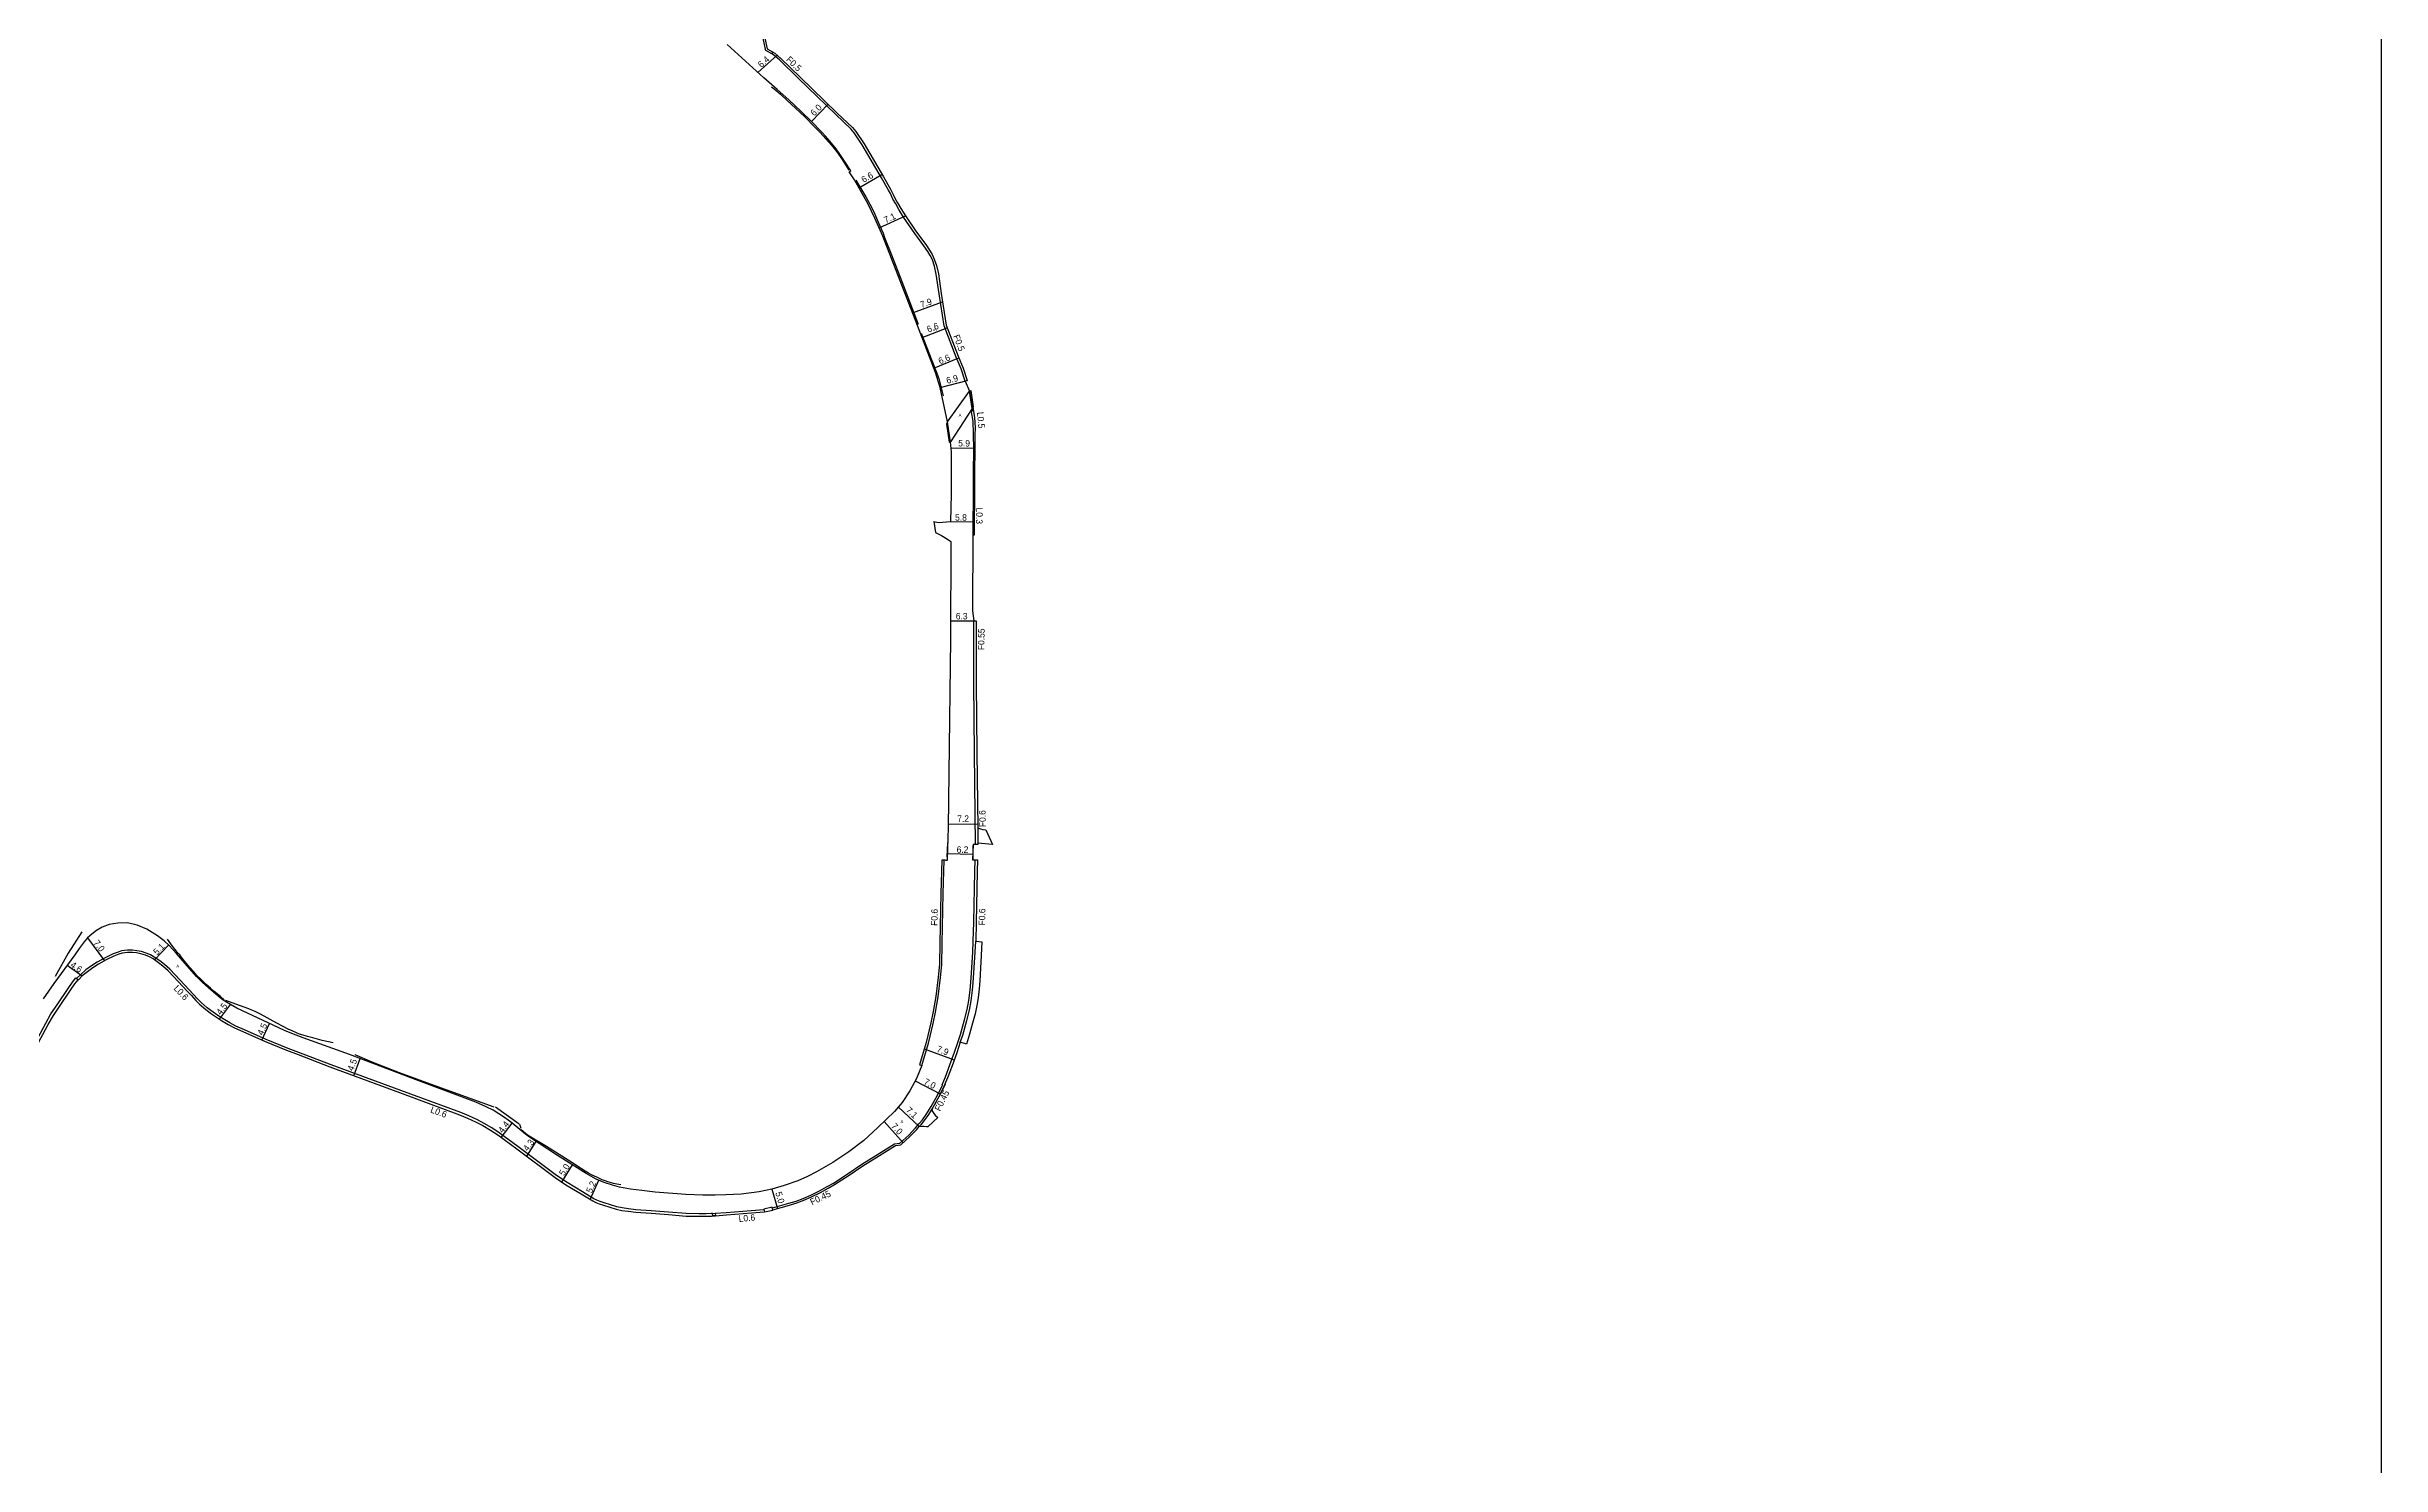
# Model space of a CAD drawing. Header units: metres. Extents: x -24000 to -21600, y -108000 to -105000.
# Drawn here: x -22176 to -21600, y -107281 to -106930 of the extents above; entities that cross this region are included whole.
import ezdxf

# ---------------------------------------------------------------- set-up
doc = ezdxf.new("R2010")
doc.units = ezdxf.units.M
doc.header["$LTSCALE"] = 2.5
for name, color, linetype in [('側溝・桝', 7, 'Continuous'), ('図郭', 7, 'Continuous'), ('幅員', 7, 'Continuous'), ('歩道・分離帯・安全施設', 7, 'Continuous'), ('舗装', 7, 'Continuous'), ('道路', 7, 'Continuous')]:
    doc.layers.add(name, color=color, linetype=linetype)
doc.styles.get("Standard").update_dxf_attribs({"font": ''})
doc.styles.add('YOKO_DECO', font='')
doc.styles.get('Standard').set_extended_font_data('@MS PGothic')
doc.styles.get('YOKO_DECO').set_extended_font_data('MS PGothic')

msp = doc.modelspace()

# ---------------------------------------------------------------- linework, layer by layer
at = {"layer": '側溝・桝'}
for points in [[(-21997.62, -106918.94), (-21998.44, -106921.95), (-21999.24, -106924.81), (-21999.74, -106927.58), (-21999.03, -106931.02)], [(-21997.38, -106932.16), (-21998.89, -106931.32), (-21999.03, -106931.02)], [(-21949.63, -107013.02), (-21950.66, -107009.98), (-21951.85, -107007.05), (-21954.83, -106999.34), (-21956.05, -106991.42), (-21956.76, -106986.61), (-21957.2, -106984.59), (-21957.73, -106983.07), (-21958.27, -106981.96), (-21958.87, -106980.96), (-21959.81, -106979.57), (-21962.09, -106976.52), (-21964.84, -106972.5), (-21965.99, -106970.62), (-21966.79, -106969.22), (-21967.47, -106968.03), (-21967.93, -106967.08), (-21968.09, -106966.63), (-21968.55, -106965.87), (-21970.28, -106962.83), (-21975.06, -106954.64), (-21977.02, -106951.64), (-21977.83, -106950.72), (-21981.56, -106947.16), (-21990.79, -106938.26), (-21995.47, -106933.67), (-21996.94, -106932.41), (-21997.38, -106932.16), (-21997.04, -106931.76)], [(-21947.68, -107019.95), (-21948.16, -107020.62), (-21947.77, -107022.91), (-21947.63, -107026.02), (-21947.55, -107029.91), (-21947.64, -107035.5), (-21947.64, -107039.07), (-21947.78, -107051.05)], [(-21947.06, -107127.46), (-21947.36, -107104.85), (-21947.53, -107087.62), (-21947.52, -107072.26)], [(-21946.53, -107123.39), (-21946.48, -107127.13)], [(-21997.24, -107217.27), (-21993.16, -107216.1), (-21991.33, -107215.55), (-21989.65, -107214.9), (-21987.76, -107214.11), (-21985.57, -107213.05), (-21983.7, -107212), (-21982.17, -107211.11), (-21978.55, -107208.74), (-21975.13, -107206.47), (-21971.69, -107204.31), (-21967.05, -107201.43), (-21965.76, -107201.25), (-21963.58, -107199.3), (-21961.87, -107197.48), (-21961.31, -107196.79), (-21961.04, -107196.47), (-21960.21, -107195.48), (-21959.26, -107194.18), (-21958.03, -107192.23), (-21956.85, -107190.17), (-21955.54, -107187.65), (-21955.23, -107186.9), (-21955.34, -107186.85), (-21954.52, -107184.9), (-21953.42, -107181.94), (-21952.26, -107178.76), (-21951.4, -107176.15), (-21950.82, -107174.38), (-21949.76, -107170.81), (-21949.13, -107168.26), (-21948.71, -107166.01), (-21948.4, -107163.43), (-21948.23, -107161.6), (-21948.07, -107159.16), (-21947.78, -107154.06), (-21947.62, -107151.37), (-21947.51, -107146.7), (-21947.25, -107134.11), (-21947.19, -107131.27)], [(-21960.32, -107182.1), (-21958.71, -107176.57), (-21957.54, -107171.69), (-21956.97, -107168.88), (-21956.31, -107165.11), (-21955.71, -107160.29), (-21955.41, -107157.08), (-21955.29, -107151.9), (-21955.08, -107139.61), (-21954.82, -107131.32)], [(-22011.98, -107218.62), (-22012.33, -107218.65), (-22013.61, -107218.7), (-22015.27, -107218.71), (-22018.51, -107218.64), (-22022.86, -107218.31), (-22027.15, -107217.98), (-22030.92, -107217.7), (-22032.74, -107217.49), (-22034.29, -107217.26), (-22035.63, -107216.96), (-22038.77, -107216.03), (-22039.75, -107215.66), (-22040.59, -107215.32), (-22041.29, -107214.99), (-22044.15, -107213.26), (-22047.93, -107211), (-22050.54, -107209.21), (-22060.05, -107202.12), (-22064.71, -107198.69), (-22066.48, -107197.5), (-22068.37, -107196.37), (-22070.07, -107195.51), (-22072.16, -107194.54), (-22074.17, -107193.71), (-22088.95, -107188.25), (-22106.19, -107181.89), (-22114.11, -107178.86), (-22116.79, -107177.84), (-22122.25, -107175.65), (-22127.6, -107173.29), (-22129.68, -107172.34), (-22131.2, -107171.52), (-22132.87, -107170.53), (-22134.13, -107169.71), (-22135.33, -107168.87), (-22136.74, -107167.83), (-22138.28, -107166.48), (-22139.17, -107165.6), (-22141.23, -107163.38), (-22144.67, -107159.71), (-22145.99, -107158.27), (-22147.35, -107157.09), (-22148.47, -107156.23), (-22149.86, -107155.29), (-22150.8, -107154.74), (-22151.82, -107154.31), (-22153.01, -107153.92), (-22154.17, -107153.71), (-22155.19, -107153.59), (-22156.48, -107153.57), (-22157.9, -107153.78), (-22158.79, -107154.05), (-22160.01, -107154.51), (-22161.99, -107155.44), (-22163.93, -107156.52), (-22165.35, -107157.46), (-22166.7, -107158.46), (-22168.01, -107159.55), (-22169.05, -107160.58)], [(-22195.19, -107210.83), (-22194.46, -107209.3), (-22189.99, -107200.22), (-22183.76, -107186.78), (-22181.95, -107182.51), (-22180.55, -107179.29), (-22179.56, -107177.15), (-22178.79, -107175.59), (-22177.97, -107174.09), (-22176.61, -107171.59), (-22175.34, -107169.33), (-22173.85, -107167.08), (-22171.11, -107163.02), (-22170.03, -107161.48), (-22169.2, -107160.45), (-22168.67, -107160.91)], [(-21957.85, -107192.82), (-21958.88, -107194.44), (-21959.85, -107195.76), (-21960.68, -107196.77), (-21960.96, -107197.1)], [(-22011.35, -107218.57), (-22008.64, -107218.35), (-22002.45, -107217.86), (-21999.33, -107217.61)]]:
    msp.add_lwpolyline(points, dxfattribs=at)
for points in [[(-22011.93, -107219.23), (-22011.98, -107218.62), (-22011.35, -107218.57), (-22011.3, -107219.18)], [(-21999.19, -107218.25), (-21997.13, -107217.79), (-21997.28, -107217.1), (-21999.34, -107217.55)]]:
    msp.add_lwpolyline(points, close=True, dxfattribs=at)
at = {"layer": '図郭'}
msp.add_lwpolyline([(-22400, -106800), (-21600, -106800), (-21600, -107400), (-22400, -107400)], close=True, dxfattribs=at)
at = {"layer": '幅員'}
for points in [[(-22000.83, -106936.78), (-21996.08, -106932.46)], [(-21987.58, -106948.9), (-21983.45, -106944.61)], [(-21975.88, -106965.25), (-21970.19, -106961.93)], [(-21970.87, -106975.17), (-21964.39, -106972.21)], [(-21962.62, -106996.13), (-21955.21, -106993.39)], [(-21960.27, -107002.21), (-21954.09, -106999.81)], [(-21957.35, -107009.77), (-21951.19, -107007.27)], [(-21955.79, -107014.56), (-21949.13, -107012.85)], [(-21953.13, -107029.52), (-21947.22, -107029.61)], [(-21953.17, -107047.68), (-21947.41, -107047.74)], [(-21953.22, -107072.26), (-21946.96, -107072.26)], [(-21953.79, -107122.43), (-21946.54, -107122.34)], [(-21953.99, -107129.71), (-21947.76, -107129.86)], [(-22166.33, -107150.56), (-22162.16, -107156.18)], [(-22149.81, -107156), (-22146.32, -107152.33)], [(-22171.37, -107157.3), (-22167.63, -107159.96)], [(-22133.76, -107170.61), (-22131.04, -107167.04)], [(-22123.26, -107175.78), (-22121.36, -107171.68)], [(-22100.59, -107184.59), (-22098.99, -107180.36)], [(-21959.72, -107177.96), (-21952.32, -107180.66)], [(-21961.99, -107185.86), (-21955.77, -107189.09)], [(-21966.16, -107192.32), (-21960.96, -107197.1)], [(-22064.16, -107199.84), (-22061.5, -107196.32)], [(-21969.65, -107195.9), (-21964.95, -107201.15)], [(-22057.89, -107204.48), (-22055.54, -107200.88)], [(-22049.22, -107210.85), (-22046.59, -107206.64)], [(-22042.21, -107215.14), (-22040.08, -107210.4)], [(-21997.35, -107212.58), (-21995.98, -107217.39)]]:
    msp.add_lwpolyline(points, dxfattribs=at)
at = {"layer": '歩道・分離帯・安全施設'}
for points in [[(-21997.45, -106940.28), (-21996.41, -106941.14), (-21995.26, -106942.11), (-21993.56, -106943.66), (-21990.44, -106946.59), (-21989.14, -106947.83), (-21986.91, -106950.14), (-21985.47, -106951.59), (-21984.01, -106953.14), (-21982.62, -106954.76), (-21981.33, -106956.38), (-21980.35, -106957.75), (-21979.42, -106959.15), (-21978.33, -106960.92)], [(-21976.61, -106963.36), (-21975.37, -106965.43), (-21974.16, -106967.51), (-21973.18, -106969.32), (-21972.22, -106971.22), (-21971.02, -106973.91), (-21970.34, -106975.41), (-21969.92, -106976.44), (-21969.53, -106977.51), (-21967.86, -106981.82), (-21965.26, -106988.41), (-21961.25, -106998.94)], [(-21960.47, -107001.14), (-21957.83, -107007.9), (-21956.78, -107010.62), (-21956.15, -107012.4), (-21955.04, -107016.64)], [(-21947.94, -107019.27), (-21948.5, -107015.62)], [(-21954.07, -107023.41), (-21953.37, -107028.2)], [(-21954, -107127.03), (-21954.18, -107130.55)], [(-21947.7, -107131.15), (-21947.62, -107127.71)], [(-22167.7, -107149.08), (-22171.06, -107154.3), (-22174.34, -107160.09)], [(-22132.55, -107165.86), (-22133.51, -107165.03), (-22135.04, -107163.77), (-22135.96, -107162.99), (-22137.02, -107162.03), (-22138.29, -107160.82), (-22139.38, -107159.78), (-22140.1, -107158.96), (-22141.08, -107157.86), (-22141.9, -107156.9), (-22142.96, -107155.55), (-22143.57, -107154.77), (-22143.9, -107154.41), (-22144.2, -107154.05), (-22145.32, -107152.58), (-22146.57, -107150.88)], [(-21950.84, -107176.34), (-21950.25, -107174.56), (-21949.19, -107170.96), (-21948.55, -107168.38), (-21948.12, -107166.1), (-21947.81, -107163.49), (-21947.64, -107161.65), (-21947.48, -107159.2), (-21947.19, -107154.09), (-21947.03, -107151.39)], [(-21950.84, -107176.34), (-21950.25, -107174.56), (-21949.19, -107170.96), (-21948.55, -107168.38), (-21948.12, -107166.1), (-21947.81, -107163.49), (-21947.64, -107161.65), (-21947.48, -107159.2), (-21947.19, -107154.09), (-21947.03, -107151.39)], [(-22105.64, -107176.48), (-22108.38, -107175.87), (-22110.71, -107175.27), (-22111.99, -107174.91), (-22113.12, -107174.58), (-22114, -107174.29), (-22114.69, -107174.01), (-22115.79, -107173.52), (-22116.81, -107173.06), (-22119.61, -107171.58), (-22123.63, -107169.39), (-22124.91, -107168.77), (-22125.77, -107168.39), (-22126.48, -107168.11), (-22128.77, -107167.26), (-22132.14, -107165.99)], [(-22065.96, -107192.37), (-22080.73, -107187.03), (-22089.32, -107183.91), (-22096.08, -107181.27), (-22100.2, -107179.46)], [(-21957.12, -107191.73), (-21956.37, -107190.33), (-21955.75, -107189.16), (-21955.01, -107187.68), (-21954.48, -107186.57)], [(-22059.78, -107196.58), (-22065.63, -107192.36)], [(-22059.23, -107197.65), (-22059.61, -107196.66)], [(-22034.69, -107211.56), (-22035.62, -107211.39), (-22036.49, -107211.2), (-22037.26, -107211), (-22037.82, -107210.83), (-22038.5, -107210.58), (-22039.24, -107210.29), (-22040.58, -107209.69), (-22041.74, -107209.14), (-22042.64, -107208.67), (-22043.42, -107208.18), (-22045.53, -107206.83), (-22046.1, -107206.41), (-22053.03, -107202.09), (-22057.69, -107199.27), (-22059.29, -107197.93)]]:
    msp.add_lwpolyline(points, dxfattribs=at)
at = {"layer": '舗装'}
for points in [[(-21953.99, -107023.07), (-21948.58, -107015.53)], [(-21947.91, -107019.79), (-21953.25, -107028.01)]]:
    msp.add_lwpolyline(points, dxfattribs=at)
at = {"layer": '道路'}
for points in [[(-21969.57, -106880.4), (-21974.05, -106887.05), (-21980.6, -106891.2), (-21983.81, -106894.11), (-21984.3, -106894.56), (-21984.55, -106894.78), (-21990.83, -106902.24), (-21992.59, -106904.74), (-21993.83, -106907.84), (-21996.14, -106915.37), (-21996.86, -106918.02), (-21997.08, -106918.83), (-21997.96, -106922.08), (-21998.75, -106924.92), (-21999.23, -106927.57), (-21998.54, -106930.92)], [(-21953.99, -107023.07), (-21955.79, -107014.56), (-21956.94, -107010.85), (-21961.41, -106999.24), (-21969.96, -106977.22), (-21971.95, -106972.76), (-21973.62, -106969.28), (-21976.97, -106963.3), (-21978.24, -106961.3), (-21977.89, -106961.08), (-21979.43, -106958.67), (-21980.39, -106957.17), (-21981.51, -106955.66), (-21983.05, -106953.74), (-21984.15, -106952.47), (-21985.05, -106951.53), (-21987.58, -106948.9), (-21990.21, -106946.31), (-21993.2, -106943.52), (-21996.02, -106941.01), (-21999.38, -106938.1), (-22008.39, -106929.86)], [(-21998.54, -106930.92), (-21996.6, -106932.01), (-21995.11, -106933.28), (-21990.42, -106937.88), (-21981.2, -106946.78), (-21977.45, -106950.35), (-21976.59, -106951.32), (-21974.61, -106954.36), (-21969.82, -106962.57), (-21968.1, -106965.6), (-21967.62, -106966.4), (-21967.45, -106966.87), (-21967, -106967.78), (-21966.33, -106968.96), (-21965.54, -106970.35), (-21964.39, -106972.21), (-21961.66, -106976.21), (-21959.38, -106979.26), (-21958.42, -106980.67), (-21957.81, -106981.71), (-21957.25, -106982.87), (-21956.69, -106984.44), (-21956.24, -106986.51), (-21955.53, -106991.34), (-21954.32, -106999.21), (-21951.36, -107006.86), (-21950.17, -107009.79), (-21949.13, -107012.85), (-21949.63, -107013.02), (-21948.58, -107015.53), (-21947.91, -107019.79), (-21947.75, -107019.54), (-21947.43, -107021.4), (-21947.29, -107022.95), (-21947.19, -107024.79), (-21947.22, -107026.08), (-21947.22, -107029.91), (-21947.31, -107035.5), (-21947.31, -107039.07), (-21947.45, -107051.05), (-21947.78, -107051.05), (-21947.86, -107069.72), (-21947.52, -107072.26), (-21946.96, -107072.26), (-21946.94, -107087.62), (-21946.77, -107104.84), (-21946.53, -107123.39), (-21945.82, -107123.64), (-21945.27, -107123.77), (-21944.53, -107123.86)], [(-21953.25, -107028.01), (-21953.99, -107023.07)], [(-21957.41, -107047.72), (-21956.32, -107047.96), (-21953.17, -107047.68), (-21952.98, -107040.96), (-21953.05, -107030.46), (-21953.25, -107028.01)], [(-21957.41, -107047.72), (-21956.93, -107050.43)], [(-21956.93, -107050.43), (-21955.46, -107051.12), (-21954, -107052.05), (-21953.18, -107052.61), (-21953.22, -107076.79), (-21953.67, -107109.88), (-21953.8, -107123.31), (-21954.04, -107131.17), (-21954.06, -107131.33), (-21954.11, -107131.38), (-21954.19, -107131.41), (-21954.28, -107131.42), (-21954.43, -107131.39), (-21954.61, -107131.36), (-21954.82, -107131.32), (-21955.41, -107131.31), (-21955.66, -107139.6), (-21955.87, -107151.89), (-21956, -107157.05), (-21956.29, -107160.22), (-21956.89, -107165.02), (-21957.54, -107168.77), (-21958.11, -107171.56), (-21959.28, -107176.42), (-21960.88, -107181.94), (-21960.32, -107182.1), (-21961.67, -107185.27), (-21963.32, -107188.3), (-21965.17, -107191.22), (-21967.11, -107193.4), (-21969.14, -107195.41), (-21971.22, -107197.38), (-21974.64, -107200.57), (-21978.37, -107203.37), (-21982.31, -107206.05), (-21986.38, -107208.34), (-21988.55, -107209.46), (-21990.92, -107210.53), (-21994.3, -107211.7), (-21997.35, -107212.58), (-22000.52, -107213.26), (-22004.95, -107213.82), (-22008.72, -107214.03), (-22011.39, -107214.08), (-22014.41, -107214.06), (-22018.59, -107213.92), (-22026.18, -107213.34), (-22029.5, -107212.97), (-22032.27, -107212.64), (-22034.99, -107212.14), (-22036.74, -107211.65), (-22038.75, -107210.99), (-22040.73, -107210.11), (-22043.23, -107208.74), (-22050.25, -107204.34), (-22057.2, -107199.8), (-22058.2, -107199.07), (-22059.61, -107197.92), (-22061.51, -107196.31), (-22062.49, -107195.57), (-22063.39, -107194.88), (-22066.16, -107193.12), (-22067.93, -107192.25), (-22070.47, -107191.1), (-22085.87, -107185.35), (-22101.64, -107179.36), (-22113.09, -107175.2), (-22114.83, -107174.55), (-22117.52, -107173.47), (-22119.05, -107172.76), (-22129.48, -107167.91), (-22131.04, -107167.04), (-22131.99, -107166.45), (-22132.82, -107165.9), (-22133.57, -107165.32), (-22135.22, -107163.94), (-22136.45, -107162.91), (-22137.93, -107161.54), (-22139.43, -107160.05), (-22141.17, -107158.12), (-22144.36, -107154.41), (-22146.2, -107152.44), (-22147.42, -107151.28), (-22149.06, -107150.01), (-22151.66, -107148.42), (-22154.08, -107147.38), (-22156.47, -107146.86), (-22158.84, -107146.87), (-22160.95, -107147.2), (-22162.74, -107147.93), (-22164.13, -107148.71), (-22165.29, -107149.6), (-22166.33, -107150.56), (-22167.19, -107151.56), (-22168.36, -107153.16), (-22169.49, -107154.73), (-22174.65, -107161.79), (-22177.29, -107165.58)], [(-21944.53, -107123.86), (-21942.86, -107127.47)], [(-21942.86, -107127.47), (-21946.48, -107127.13), (-21946.48, -107127.48), (-21947.7, -107127.45), (-21947.8, -107131.25), (-21946.6, -107131.28), (-21946.66, -107134.12), (-21946.92, -107146.71), (-21947.03, -107151.39), (-21945.49, -107151.5), (-21945.65, -107154.91), (-21946.02, -107161.13), (-21946.2, -107163.09), (-21946.46, -107165.35), (-21946.75, -107167.27), (-21947.19, -107169.28), (-21947.8, -107171.61), (-21948.58, -107174.32), (-21949.34, -107176.83), (-21950.84, -107176.34), (-21951.7, -107178.96), (-21952.86, -107182.14), (-21953.97, -107185.12), (-21955.12, -107187.85), (-21956.44, -107190.39), (-21957.63, -107192.47), (-21957.85, -107192.82), (-21957.67, -107193.46), (-21957.41, -107193.94), (-21957.03, -107194.35), (-21956.41, -107194.9)], [(-22140.67, -107164.8), (-22141.64, -107163.76), (-22145.08, -107160.09), (-22146.38, -107158.67), (-22147.7, -107157.52), (-22148.8, -107156.68), (-22150.15, -107155.76), (-22151.05, -107155.24), (-22152.02, -107154.83), (-22153.15, -107154.46), (-22154.25, -107154.26), (-22155.22, -107154.14), (-22156.44, -107154.13), (-22157.77, -107154.32), (-22158.61, -107154.58), (-22159.79, -107155.02), (-22161.73, -107155.94), (-22163.64, -107157), (-22165.03, -107157.92), (-22166.36, -107158.9), (-22167.63, -107159.96), (-22168.46, -107160.79), (-22168.61, -107160.96), (-22168.67, -107160.91)], [(-22194.67, -107211.3), (-22193.83, -107209.61), (-22189.35, -107200.52), (-22183.11, -107187.06), (-22181.3, -107182.79), (-22179.9, -107179.57), (-22178.92, -107177.45), (-22178.16, -107175.91), (-22177.35, -107174.43), (-22176, -107171.93), (-22174.74, -107169.69), (-22173.26, -107167.48), (-22170.53, -107163.42), (-22169.46, -107161.9), (-22168.67, -107160.91)], [(-22140.67, -107164.8), (-22139.57, -107165.99), (-22138.66, -107166.89), (-22137.1, -107168.25), (-22135.69, -107169.29), (-22134.5, -107170.13), (-22133.24, -107170.96), (-22131.57, -107171.94), (-22130.05, -107172.76), (-22127.97, -107173.71), (-22122.62, -107176.07), (-22117.16, -107178.26), (-22114.29, -107179.35), (-22106.5, -107182.41), (-22089.26, -107188.77), (-22074.48, -107194.23), (-22072.47, -107195.06), (-22070.38, -107196.03), (-22068.68, -107196.89), (-22066.79, -107198.02), (-22065.02, -107199.21), (-22060.36, -107202.64), (-22050.85, -107209.73), (-22048.24, -107211.52)], [(-22048.24, -107211.52), (-22044.46, -107213.77), (-22041.58, -107215.52), (-22040.84, -107215.88), (-22039.97, -107216.23), (-22038.96, -107216.6), (-22035.79, -107217.54), (-22034.4, -107217.86), (-22032.82, -107218.09), (-22030.98, -107218.3), (-22027.2, -107218.58), (-22022.91, -107218.91), (-22018.54, -107219.25), (-22015.27, -107219.32), (-22013.59, -107219.3), (-22012.29, -107219.26), (-22011.93, -107219.23), (-22011.3, -107219.18), (-22008.59, -107218.96), (-22002.4, -107218.46), (-21999.2, -107218.21), (-21999.19, -107218.25), (-21997.13, -107217.79), (-21997.14, -107217.72), (-21993.03, -107216.55), (-21991.18, -107215.99), (-21989.48, -107215.34), (-21987.57, -107214.54), (-21985.36, -107213.46), (-21983.47, -107212.4), (-21981.92, -107211.5), (-21978.3, -107209.12), (-21974.88, -107206.86), (-21971.44, -107204.71), (-21966.8, -107201.82), (-21965.56, -107201.69), (-21963.26, -107199.64), (-21961.67, -107197.95), (-21960.96, -107197.1), (-21960.27, -107197.07), (-21959.86, -107197.06), (-21959.21, -107197.12), (-21958.77, -107197.17)], [(-21956.41, -107194.9), (-21958.77, -107197.17)]]:
    msp.add_lwpolyline(points, dxfattribs=at)
for points in [[(-21953.25, -107028.01), (-21953.99, -107023.07), (-21948.58, -107015.53), (-21947.91, -107019.79)], [(-21947.91, -107019.79), (-21948.58, -107015.53), (-21948.26, -107015.29), (-21947.62, -107019.33)], [(-21954.27, -107023.67), (-21953.62, -107028.07), (-21953.25, -107028.01), (-21953.99, -107023.07)]]:
    msp.add_lwpolyline(points, close=True, dxfattribs=at)

# ---------------------------------------------------------------- texts
at = {"layer": '側溝・桝'}
for s, rotation, p in [('F0.5', 316, (-21993.98, -106933.74)), ('F0.5', 291, (-21952.64, -107001.89)), ('L0.5', 275, (-21946.72, -107020.69)), ('L0.3', 269, (-21946.89, -107044.22)), ('F0.55', 89, (-21944.91, -107079.47)), ('F0.6', 91.27919, (-21944.52, -107123.17)), ('F0.6', 89, (-21956.48, -107147.59)), ('F0.6', 89, (-21944.71, -107147.49)), ('L0.6', 313, (-22145.17, -107163.14)), ('L0.6', 340, (-22081.8, -107193.63)), ('F0.45', 63.84843, (-21955.83, -107193.5)), ('F0.45', 26, (-21987.43, -107216.63)), ('L0.6', 5, (-22005.48, -107220.73))]:
    msp.add_text(s, height=1.6, rotation=rotation, dxfattribs=at).set_placement(p)
at = {"layer": '幅員'}
for s, rotation, p in [('6.4', 42, (-21999.96, -106935.69)), ('6.0', 46, (-21986.88, -106947.66)), ('6.6', 30, (-21974.69, -106964.09)), ('7.1', 25, (-21969.23, -106974.05)), ('7.9', 20, (-21960.4, -106994.97)), ('6.6', 21, (-21958.72, -107001.05)), ('6.6', 22, (-21955.86, -107008.88)), ('6.9', 14, (-21954.07, -107013.68)), ('5.9', 359, (-21951.37, -107029.13)), ('5.8', 359, (-21952.14, -107047.47)), ('7.2', 1, (-21951.58, -107121.91)), ('6.2', 359, (-21951.75, -107129.51)), ('7.0', 307, (-22164.95, -107151.82)), ('5.1', 46, (-22149.12, -107154.92)), ('4.6', 325, (-22170.72, -107157.57)), ('4.5', 53, (-22133.41, -107169.73)), ('4.5', 65, (-22123.07, -107174.74)), ('4.5', 69, (-22100.75, -107183.54)), ('7.9', 340, (-21956.81, -107178.63)), ('7.0', 333, (-21960.01, -107186.61)), ('7.1', 317, (-21964.41, -107193.31)), ('4.4', 53, (-22063.81, -107198.9)), ('7.0', 312, (-21968.03, -107197.17)), ('4.3', 53, (-22057.65, -107203.39)), ('5.0', 58, (-22048.68, -107209.47)), ('5.2', 66, (-22041.85, -107213.73)), ('5.0', 286, (-21996.52, -107213.5))]:
    msp.add_text(s, height=1.6, rotation=rotation, dxfattribs=at).set_placement(p)
msp.add_text('6.3', height=1.6, dxfattribs=at).set_placement((-21951.95, -107071.88))
at = {"layer": '舗装', "style": 'YOKO_DECO'}
for p in [(-21957.35, -107000.62, 126.81), (-21951.25, -107021.77, 126.57), (-22144.4, -107157.9, 125.78), (-21965.6, -107196.29, 124.76)]:
    msp.add_text('A', height=0.75, dxfattribs=at).set_placement(p)

doc.saveas('drawing.dxf')
